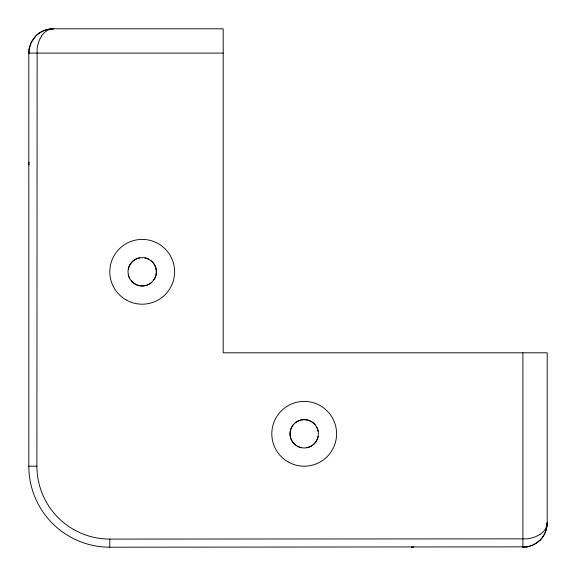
<?xml version="1.0" encoding="UTF-8"?>
<svg xmlns="http://www.w3.org/2000/svg" width="576" height="576" viewBox="0 0 576 576"><rect width="100%" height="100%" fill="white"/><g stroke="black" fill="none" stroke-linecap="round" stroke-linejoin="round"><path stroke-width="0.86" d="M539.863 540.302L536.234 543.218A22.219 18.49 0 0 1 527.155 546.854L109.8 547.2A80.971 80.971 0 0 1 28.814 466.2L28.8 53.1L29.174 48.852A22.219 18.49 -90 0 1 32.803 39.787L33.869 38.246M34.654 37.282C39.182 31.946 46.102 28.764 53.1 28.8L223.2 28.8L223.2 352.8L547.2 352.8L547.2 522.9C547.229 529.402 544.493 535.853 539.806 540.36M547.2 522.9L546.912 525.384M223.2 53.1L28.8 53.1A24.502 24.257 -33.5 0 1 29.102 49.262L31.27 42.422L35.453 36.396M546.674 526.255L546.365 527.105M41.501 36.137L39.557 39.766A22.219 12.326 -90 0 0 37.13 48.845L36.9 466.2A72.878 72.878 0 0 0 109.8 539.086L527.148 538.848A22.219 12.326 0 0 0 536.213 536.429L539.863 534.499M33.962 38.131L34.517 37.44M539.604 540.547L538.769 541.303M538.56 541.483L537.869 542.038M537.703 542.174L532.627 545.17L526.738 546.898A24.502 24.25 -55.4 0 1 522.9 547.2L522.9 352.8M48.895 29.635L49.745 29.326M50.616 29.088L53.1 28.8M28.8 466.2L36.9 466.2M109.8 539.1L109.8 547.2M411.221 546.941A24.502 2.902 -85.3 0 0 411.66 547.193A8.1 7.97 -90 0 0 413.856 546.89M523.296 546.89A8.1 1.433 90 0 1 522.9 547.2M539.978 540.374A32.191 26.784 0 0 0 547.006 522.907A32.191 17.856 0 0 1 539.978 534.55M35.626 36.022A32.191 26.784 -90 0 1 53.093 28.994A32.191 17.856 -90 0 0 41.45 36.022M29.16 164.765A24.502 2.894 -4.5 0 1 28.8 164.34A8.1 7.97 0 0 1 29.11 162.144M28.8 53.1A8.1 1.433 0 0 1 29.11 52.704M29.102 49.262A8.1 1.26 9.1 0 1 29.722 48.895M527.105 546.278A8.1 1.26 80.9 0 1 526.738 546.898M318.139 436.378A14.177 14.177 0 0 1 306.778 447.739M301.622 447.739A14.177 14.177 0 0 1 297.691 446.393M295.265 444.802A14.177 14.177 0 0 1 293.198 424.865M295.265 422.798A14.177 14.177 0 0 1 315.202 424.865M316.793 427.291A14.177 14.177 0 0 1 318.139 431.222M151.135 260.798A14.177 14.177 0 0 1 153.202 280.735M151.135 282.802A14.177 14.177 0 0 1 131.198 280.735M129.607 278.309A14.177 14.177 0 0 1 128.261 274.378M128.261 269.222A14.177 14.177 0 0 1 139.622 257.861M144.778 257.861A14.177 14.177 0 0 1 148.709 259.207M288 461.858A32.4 32.4 0 0 0 336.6 433.8A32.4 32.4 0 0 0 288 405.742A32.4 32.4 0 0 0 288 461.858M296.035 445.392A14.177 14.177 0 0 0 318.319 435.074A14.177 14.177 0 0 0 298.246 420.934A14.177 14.177 0 0 0 296.035 445.392M126 299.858A32.4 32.4 0 0 0 174.6 271.8A32.4 32.4 0 0 0 126 243.742A32.4 32.4 0 0 0 126 299.858M135.115 284.076A14.177 14.177 0 0 0 156.377 271.8A14.177 14.177 0 0 0 135.115 259.524A14.177 14.177 0 0 0 135.115 284.076"/></g></svg>
